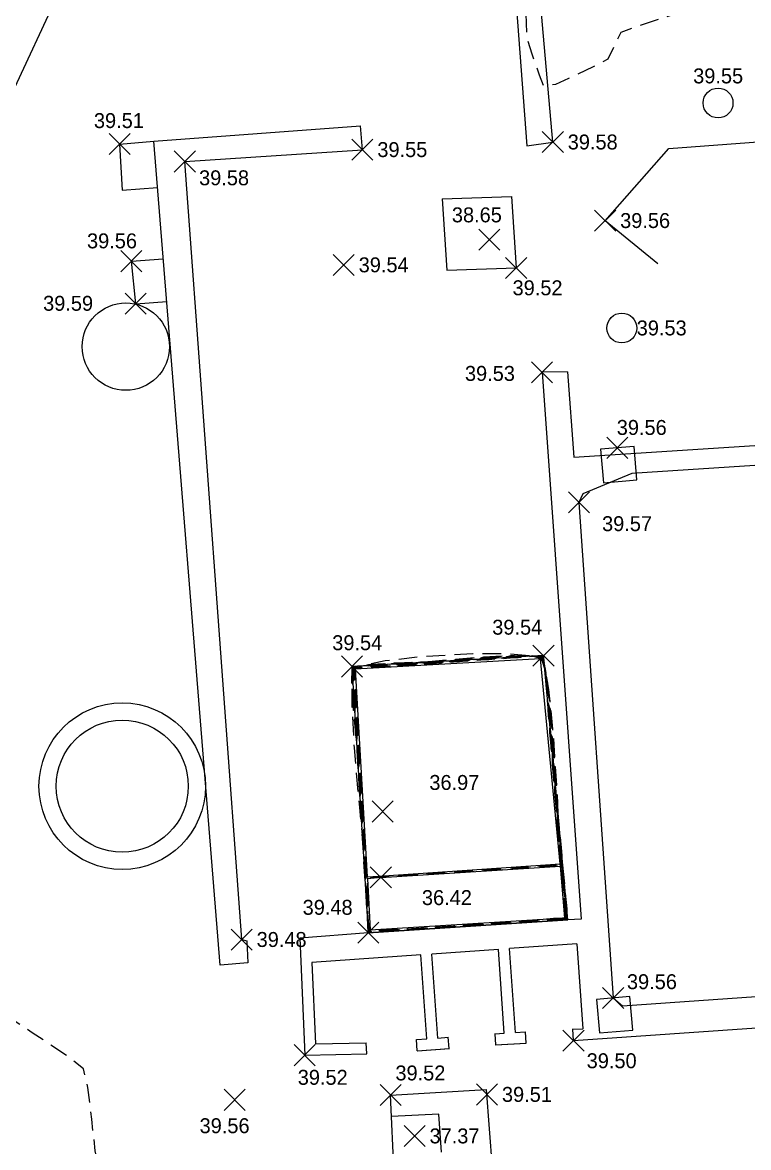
# Model space of a CAD drawing. Header units: metres. Extents: x -84460 to -84291, y -100758 to -100640.
# Drawn here: x -84413.78 to -84404.06, y -100666.97 to -100651.91 of the extents above; entities that cross this region are included whole.
import ezdxf

# ---------------------------------------------------------------- set-up
doc = ezdxf.new("R2010")
doc.units = ezdxf.units.M
doc.header["$MEASUREMENT"] = 0
doc.linetypes.add('DASHED2', pattern=[0.375, 0.25, -0.125])
for name, color, linetype in [('Blocos', 72, 'Continuous'), ('Breaklines', 30, 'Continuous'), ('Caixas indiferenciadas', 124, 'Continuous'), ('CONT-MJR', 37, 'DASHED2'), ('Contrucoes', 6, 'Continuous'), ('croqui', 6, 'Continuous'), ('Esgotos', 4, 'Continuous'), ('Muros', 9, 'Continuous'), ('Pilares', 230, 'Continuous'), ('pontos correctos', 35, 'Continuous'), ('Poço', 5, 'Continuous')]:
    doc.layers.add(name, color=color, linetype=linetype)
doc.layers.add('CONT-MNR', color=35, linetype='DASHED2', lineweight=25)

msp = doc.modelspace()

# ---------------------------------------------------------------- linework, layer by layer
at = {"layer": 'Blocos'}
for points in [[(-84412.48115161464, -100653.5388208298, -0.6069999999999993), (-84412.02314692664, -100653.5019643727, -0.5891710048138634), (-84412.02314692664, -100653.5019643727, -0.5891710048138634)], [(-84412.48115161464, -100653.5388208298, -0.6069999999999993), (-84412.44609139476, -100654.1571191243, -0.5919999999999987), (-84411.97311173489, -100654.1228162611, -0.560264939833985)], [(-84412.2658272707, -100655.6771894667, -0.5150000000000006), (-84412.32277639292, -100655.1069835411, -0.5589999999999975), (-84411.89630572774, -100655.075848575, -0.5509383108149137)], [(-84412.2658272707, -100655.6771894667, -0.5150000000000006), (-84411.85030855861, -100655.6465954495, -0.5330516265135401)]]:
    msp.add_polyline3d(points, dxfattribs=at)
at = {"layer": 'Breaklines'}
msp.add_polyline3d([(-84408.9441264687, -100663.3366662622, -3.144000000000005), (-84406.57868164123, -100663.1777847787, -3.144000000000005), (-84406.8449123731, -100660.4307257842, -3.144000000000005), (-84409.32541889232, -100660.5693573561, -3.144000000000005), (-84409.16364782234, -100663.3492200092, -3.144000000000005)], close=True, dxfattribs=at)
for points in [[(-84409.16061891773, -100663.3767915547, -3.694000000000003), (-84409.12502857145, -100664.0602684839, -3.694000000000003), (-84406.515743369, -100663.8983819056, -3.694000000000003), (-84406.57666318209, -100663.2091882643, -3.694000000000003)], [(-84408.98240411906, -100663.3580863809, -3.692000000000007), (-84406.57666318209, -100663.2091882643, -3.694000000000003), (-84406.57868164123, -100663.1777847787, -3.144000000000005)], [(-84408.98240411906, -100663.3580863809, -3.692000000000007), (-84409.16061891773, -100663.3767915547, -3.694000000000003), (-84409.16364782234, -100663.3492200092, -3.144000000000005)]]:
    msp.add_polyline3d(points, dxfattribs=at)
at = {"layer": 'Caixas indiferenciadas'}
msp.add_polyline3d([(-84409.36918349353, -100660.534058811, -0.5769999999999982), (-84409.15046156224, -100664.0985657498, -0.6340000000000003), (-84406.47725920143, -100663.9267602256, -0.5319999999999965), (-84406.80416646737, -100660.3877862727, -0.5690000000000026)], close=True, dxfattribs=at)
msp.add_circle((-84412.39758278793, -100656.2517616253, -99.024), 0.585, dxfattribs=at)
at = {"layer": 'CONT-MJR', "flags": 128}
for points, elevation in [([(-84406.50870862853, -100663.9035693406), (-84406.51964173077, -100663.9101561758), (-84406.56651216457, -100663.9202720853), (-84406.68024121647, -100663.9292602676), (-84406.85949288607, -100663.933782322), (-84407.01341236963, -100663.9361944102), (-84407.25561016313, -100663.954810428), (-84407.77625548159, -100663.994228575), (-84408.38744392442, -100664.0374695134), (-84408.81531397105, -100664.0634045587), (-84409.03745021463, -100664.0721004569), (-84409.11596094829, -100664.0707385896), (-84409.12983258087, -100664.067502412), (-84409.13695922749, -100664.0545260281), (-84409.14770436552, -100663.9974777614), (-84409.15665002231, -100663.8601884887), (-84409.15966508344, -100663.653459212), (-84409.15870030606, -100663.5131266828), (-84409.16108937393, -100663.4353523507), (-84409.16350072452, -100663.3575792475), (-84409.19549655219, -100663.0805982531), (-84409.26567360855, -100662.4220592201), (-84409.33609204924, -100661.6231499735), (-84409.36710502308, -100661.0450342409), (-84409.36284592818, -100660.7280766883), (-84409.34234954772, -100660.6012519289), (-84409.32589370607, -100660.5689721397), (-84409.29792304114, -100660.5483114709), (-84409.19077161097, -100660.5089052074), (-84408.92478411677, -100660.4558536975), (-84408.43738986463, -100660.3999829645), (-84407.75139747094, -100660.3616553077), (-84407.25958138228, -100660.3628068314), (-84406.98769810604, -100660.3857849972), (-84406.87538786659, -100660.4129046999), (-84406.84446931063, -100660.4302588689), (-84406.82320388162, -100660.4600826693), (-84406.78354051884, -100660.581034281), (-84406.73108842009, -100660.887366216), (-84406.67394690037, -100661.4495684695), (-84406.6223280138, -100662.2293019909), (-84406.5917396431, -100662.8740267782), (-84406.58113351591, -100663.1474469201), (-84406.56978923311, -100663.2438999218), (-84406.55849256161, -100663.3403573347), (-84406.5380888916, -100663.4851074217), (-84406.5076513926, -100663.7450090161)], 37.00000000000001), ([(-84406.48436696656, -100663.9215189421), (-84406.49496040198, -100663.9225658795), (-84406.57258137933, -100663.9281361142), (-84406.80516290858, -100663.9436258104), (-84407.26226649756, -100663.9732378249), (-84407.92027654288, -100664.0153120396), (-84408.48060229776, -100664.0509010387), (-84408.73545040443, -100664.067033524), (-84408.96056565401, -100664.0819001873), (-84409.14645545067, -100664.0925333048), (-84409.15007551984, -100664.0396279183), (-84409.15206151163, -100663.9848745228), (-84409.16981033006, -100663.6931458092), (-84409.21207792388, -100662.9986417744), (-84409.26286761812, -100662.1640312326), (-84409.30618273784, -100661.4519829979), (-84409.32602660812, -100661.1251658845), (-84409.3450258856, -100660.9484163606), (-84409.36848903194, -100660.6937848511), (-84409.35999412082, -100660.5414705428), (-84409.14256634412, -100660.5141006662), (-84408.65326348534, -100660.4843406724), (-84408.07065000398, -100660.4567542532), (-84407.57329035953, -100660.4359051005), (-84407.33974901149, -100660.426356906), (-84407.18049714636, -100660.4096231733), (-84406.95094007245, -100660.3889857316), (-84406.8128220052, -100660.3969077921), (-84406.78268979467, -100660.5455985063), (-84406.76564576913, -100660.8019517431), (-84406.75626736144, -100660.9804577892), (-84406.72679035932, -100661.2992646926), (-84406.66287733105, -100661.9920552226), (-84406.58806962584, -100662.8033266926), (-84406.53619908087, -100663.36595234), (-84406.50985851002, -100663.6516776144), (-84406.50110515699, -100663.7466227316), (-84406.49993558112, -100663.7593017059), (-84406.49944550332, -100663.7630968516), (-84406.49702966932, -100663.7819576453)], 39.00000000000004), ([(-84406.49653779755, -100663.9125441413), (-84406.50817155116, -100663.9164282873), (-84406.57741642413, -100663.9253033937), (-84406.77161394081, -100663.9405651297), (-84407.13024336984, -100663.9622620991), (-84407.59108210263, -100663.9866419608), (-84407.87443138703, -100664.0016139671), (-84408.13964857323, -100664.0212568582), (-84408.56075206232, -100664.0525327001), (-84408.95462337094, -100664.0779501482), (-84409.13814401577, -100664.0800178584), (-84409.15536172033, -100663.9080844023), (-84409.15538090884, -100663.7490006028), (-84409.15824723445, -100663.6561233673), (-84409.17041644535, -100663.4574295028), (-84409.19788870164, -100663.0093366949), (-84409.22746795915, -100662.526066259), (-84409.24595817369, -100662.2218395106), (-84409.27493808193, -100661.8909602892), (-84409.32276534743, -100661.3439072949), (-84409.35641231653, -100660.8191641342), (-84409.34285133553, -100660.5552144135), (-84409.17493816551, -100660.5167726486), (-84408.85792579202, -100660.5018994668), (-84408.52738239808, -100660.4990976421), (-84408.3188761668, -100660.4968699481), (-84408.04379024856, -100660.46747558), (-84407.56342609806, -100660.4173174523), (-84407.08822935469, -100660.3861139181), (-84406.82864565791, -100660.4135833305), (-84406.7602330274, -100660.6844748293), (-84406.71451183534, -100661.2034460758), (-84406.68587124973, -100661.7400782057), (-84406.66870043866, -100662.0639523546), (-84406.64096826466, -100662.3626748932), (-84406.59722622251, -100662.837240696), (-84406.55673742853, -100663.2773136545), (-84406.5387649991, -100663.4725576604), (-84406.52705550258, -100663.5672934389), (-84406.50377659817, -100663.7320967429)], 38.00000000000002)]:
    msp.add_lwpolyline(points, close=True, dxfattribs=dict(at, elevation=elevation))
at = {"layer": 'CONT-MNR', "flags": 128}
for points, elevation in [([(-84403.25107535084, -100651.3429015107), (-84403.23540116893, -100651.3408357478), (-84403.1540922204, -100651.3295131315), (-84402.92984644562, -100651.2977885485), (-84402.5032585293, -100651.2370369993), (-84401.90067722971, -100651.1508648017), (-84401.39697077866, -100651.0785000654), (-84401.18063175691, -100651.0469183572), (-84401.07919928437, -100651.0194751157), (-84400.98456513837, -100650.9866377158), (-84400.92657039648, -100650.9318333846), (-84400.90251114663, -100650.841528803), (-84400.89048152168, -100650.763440491), (-84400.86642227184, -100650.6554103416), (-84400.89820425832, -100650.5808976296), (-84401.04356537858, -100650.5880590523), (-84401.2198797653, -100650.5986331869), (-84401.45204864288, -100650.6152318016), (-84401.97189266318, -100650.6526958717), (-84402.58899263263, -100650.6972778226), (-84403.11292935775, -100650.7352300795), (-84403.35328364493, -100650.7528050676), (-84403.4800351799, -100650.7639155472), (-84403.66530841678, -100650.7804478538), (-84403.79208132203, -100650.7912224324), (-84404.11007044048, -100650.8090623737), (-84404.81782095188, -100650.8480034441), (-84405.65133530115, -100650.8936820662), (-84406.34661593323, -100650.9317346631), (-84406.63966529304, -100650.9477976575), (-84406.70539507494, -100650.9535170649), (-84406.76738603089, -100650.958979791), (-84406.83002521293, -100650.9634536014), (-84406.95935262064, -100650.9744748112), (-84407.08803824706, -100650.9860430119), (-84407.0825617826, -100651.0485944102), (-84407.06680635552, -100651.2227521145), (-84407.04879023868, -100651.4343281821), (-84407.04460917666, -100651.6186960335), (-84407.03711171517, -100651.9234440645), (-84407.02441103672, -100652.1304256172), (-84406.96152560945, -100652.329744821), (-84406.86123280121, -100652.6105870425), (-84406.80828414412, -100652.7534274791), (-84406.7462713278, -100652.7479981683), (-84406.69425786159, -100652.7437488231), (-84406.6401771119, -100652.7387094678), (-84406.46329534196, -100652.6572605702), (-84406.13263222938, -100652.5005564498), (-84405.93525957596, -100652.396495355), (-84405.85002824492, -100652.2177905632), (-84405.7638081516, -100652.0415253995), (-84405.54043193292, -100651.9602750603), (-84405.03921181723, -100651.7941488451), (-84404.44807130363, -100651.6022467665), (-84403.95493389129, -100651.4436688368), (-84403.74772307936, -100651.3775150685), (-84403.66487713263, -100651.379130449), (-84403.47755291629, -100651.3633540604)], 39.60000000000004), ([(-84406.49166946515, -100663.9161340616), (-84406.50496933641, -100663.918815449), (-84406.59351554282, -100663.9270990333), (-84406.8468992543, -100663.9450575766), (-84407.31375283175, -100663.9743780796), (-84407.89884455373, -100664.0090552106), (-84408.21883899398, -100664.0277817899), (-84408.50992122124, -100664.0485199883), (-84408.92410945718, -100664.0767895201), (-84409.14146858972, -100664.085024037), (-84409.15234460052, -100663.9607624267), (-84409.15405314995, -100663.8433501708), (-84409.15614583841, -100663.7755410152), (-84409.16790853969, -100663.5833992965), (-84409.1962466329, -100663.1207449783), (-84409.23088734633, -100662.5549244241), (-84409.26155790841, -100662.0532839969), (-84409.27798554747, -100661.7831700602), (-84409.30421734345, -100661.5333479318), (-84409.34656620433, -100661.1374010158), (-84409.37256954075, -100660.7559763768), (-84409.34976476332, -100660.5497210792), (-84409.11554696136, -100660.5015930669), (-84408.66466870066, -100660.4797466227), (-84408.20070360664, -100660.4726233198), (-84407.92722530468, -100660.4686647313), (-84407.70384411249, -100660.4457745687), (-84407.34984339729, -100660.4087073698), (-84407.00830635882, -100660.3861809476), (-84406.82231619683, -100660.4069131151), (-84406.77191111512, -100660.6043946464), (-84406.73854255369, -100660.983566583), (-84406.71741356657, -100661.380322139), (-84406.70372720779, -100661.6305545284), (-84406.67905602175, -100661.896458557), (-84406.6335953562, -100662.3891568415), (-84406.58242088606, -100662.9445731868), (-84406.5406082863, -100663.3986313976), (-84406.52323323191, -100663.5872552786), (-84406.51448067898, -100663.6580678806), (-84406.49841444248, -100663.7825211995)], 38.40000000000003), ([(-84406.48923529896, -100663.9179290218), (-84406.49859191624, -100663.9195616812), (-84406.56336450229, -100663.9253153058), (-84406.75563964796, -100663.9390298454), (-84407.13346696003, -100663.9636235703), (-84407.68076272536, -100663.9976830868), (-84408.15559942639, -100664.0265878574), (-84408.39104279746, -100664.0408657013), (-84408.62873237842, -100664.0574032173), (-84408.96677269822, -100664.0800799533), (-84409.1431308767, -100664.0875271262), (-84409.15130587612, -100663.9867504072), (-84409.1533892705, -100663.8905249548), (-84409.15509514039, -100663.8352498392), (-84409.16878689195, -100663.6115552385), (-84409.20168609342, -100663.0741892018), (-84409.24162982852, -100662.4215290151), (-84409.27645518094, -100661.8519519641), (-84409.29399923435, -100661.5638353349), (-84409.31562492037, -100661.3578801303), (-84409.35053763354, -100661.0314585733), (-84409.3719749758, -100660.7170092885), (-84409.35317454915, -100660.5469709004), (-84409.0899492223, -100660.5032975353), (-84408.56393256503, -100660.4764945935), (-84408.02709323095, -100660.4618276109), (-84407.73139987362, -100660.4545621229), (-84407.45569326039, -100660.4255916567), (-84407.05826995018, -100660.3898628496), (-84406.81915146629, -100660.4035780074), (-84406.77753541374, -100660.5666250953), (-84406.74998525887, -100660.8796816108), (-84406.73254048923, -100661.2072557266), (-84406.72124059233, -100661.4138556154), (-84406.69496627095, -100661.6974050262), (-84406.64335242454, -100662.2568229072), (-84406.58429841441, -100662.8975409301), (-84406.5357036019, -100663.4249907664), (-84406.51546734832, -100663.6446040877), (-84406.50819326716, -100663.7034551014), (-84406.49549520596, -100663.8075288328)], 38.60000000000003), ([(-84406.48680113276, -100663.9197239819), (-84406.49673761742, -100663.9210188527), (-84406.56787578361, -100663.9266124549), (-84406.78025634543, -100663.9411588812), (-84407.1977161753, -100663.9682551989), (-84407.80041926513, -100664.0063805641), (-84408.31806740574, -100664.0387054484), (-84408.56324660094, -100664.0539496127), (-84408.7473567635, -100664.0664530558), (-84409.00906239508, -100664.0837036055), (-84409.14479316368, -100664.0900302155), (-84409.15039533991, -100664.0157148983), (-84409.15272539106, -100663.9376997388), (-84409.16867634558, -100663.6746714317), (-84409.20649267286, -100663.0515772112), (-84409.25206227592, -100662.3006772313), (-84409.29127305771, -100661.6542316462), (-84409.31001292124, -100661.3445006097), (-84409.33605779253, -100661.1021665887), (-84409.36822923127, -100660.7530522711), (-84409.35658433498, -100660.5442207216), (-84409.06435148322, -100660.5050020037), (-84408.4631964294, -100660.4732425644), (-84407.85348285527, -100660.451031902), (-84407.53557444256, -100660.4404595145), (-84407.31809520337, -100660.417607415), (-84407.00460501132, -100660.3894242906), (-84406.81598673575, -100660.4002428997), (-84406.7748372634, -100660.6032995068), (-84406.75156141855, -100660.953383362), (-84406.7387539769, -100661.1971567023), (-84406.7108777168, -100661.4983404047), (-84406.65311308282, -100662.1244557009), (-84406.58618132767, -100662.8504587654), (-84406.53080370407, -100663.4513057725), (-84406.50770146471, -100663.7019528968)], 38.80000000000003), ([(-84406.49410363135, -100663.9143391015), (-84406.50658131213, -100663.9176345372), (-84406.58549208553, -100663.9262316404), (-84406.80929200242, -100663.9428526242), (-84407.22202820698, -100663.9683551838), (-84407.74497461799, -100663.9978617461), (-84408.04663519049, -100664.0146978785), (-84408.27643938786, -100664.0313519957), (-84408.64134513642, -100664.0578438904), (-84408.98218869008, -100664.0797185464), (-84409.13980630274, -100664.0825209477), (-84409.1536965486, -100663.9345404251), (-84409.15471702939, -100663.7961753868), (-84409.15719653643, -100663.7158321913), (-84409.17199713078, -100663.4741942875), (-84409.20530701145, -100662.9306232489), (-84409.24075548563, -100662.35132483), (-84409.26197186057, -100662.0025047854), (-84409.29080897782, -100661.7065704248), (-84409.33725933857, -100661.237355969), (-84409.36716173956, -100660.7882075396), (-84409.34635497749, -100660.5524712581), (-84409.14575742948, -100660.5065461009), (-84408.76703457403, -100660.488777013), (-84408.37214585989, -100660.485429068), (-84408.12305073574, -100660.4827673397), (-84407.86488794132, -100660.4561211363), (-84407.44869764616, -100660.4125644661), (-84407.0452914437, -100660.3859794535), (-84406.82548092738, -100660.4102482228), (-84406.76628681652, -100660.6421641975), (-84406.7270998485, -100661.0874515552), (-84406.70228664391, -100661.5533885513), (-84406.68621382324, -100661.8472534415), (-84406.65436450791, -100662.1905473872), (-84406.60192817857, -100662.7593367931), (-84406.55283099462, -100663.2927477802), (-84406.53099911551, -100663.5299064695), (-84406.52076809076, -100663.6126806597), (-84406.5010677099, -100663.7572522115)], 38.20000000000002), ([(-84406.47949863417, -100663.9251088624), (-84406.49167110672, -100663.9259316454), (-84406.58285506883, -100663.9318806714), (-84406.85681136724, -100663.9496345211), (-84407.3943883038, -100663.9843902175), (-84408.16377007349, -100664.0340782082), (-84408.80869660745, -100664.0757050825), (-84409.07985801139, -100664.0932013468), (-84409.14978002461, -100664.0975394833), (-84409.16553108115, -100663.8451809439), (-84409.20411870202, -100663.2148038499), (-84409.25410384493, -100662.3950775266), (-84409.30404746745, -100661.5746712993), (-84409.34251052723, -100660.9422544933), (-84409.3580539819, -100660.6864964341), (-84409.36424011091, -100660.6096283632), (-84409.3668136925, -100660.5359701852), (-84409.11439668211, -100660.5198381642), (-84408.51589236641, -100660.4855159168), (-84407.80172500163, -100660.4454778303), (-84407.20231884388, -100660.412198292), (-84406.94809814935, -100660.3981516892), (-84406.87593470597, -100660.3926072383), (-84406.80649254411, -100660.3902375767), (-84406.7975921667, -100660.4663590762), (-84406.79129413054, -100660.547059963), (-84406.76823724003, -100660.7969290062), (-84406.71131560644, -100661.4139825144), (-84406.63750033839, -100662.2142183939), (-84406.56376254451, -100663.0136345511), (-84406.51623267584, -100663.5289278699), (-84406.49297278059, -100663.7811000515), (-84406.4854015293, -100663.8631832511), (-84406.48440381391, -100663.8739993241), (-84406.4842582645, -100663.8751600516), (-84406.48351160294, -100663.8811330331)], 39.40000000000004), ([(-84406.48193280037, -100663.9233139022), (-84406.49330107588, -100663.9242053463), (-84406.57781793855, -100663.9299076079), (-84406.83152230724, -100663.9465042982), (-84407.3296682993, -100663.9787329944), (-84408.04416011737, -100664.0247198325), (-84408.64660459908, -100664.0633900233), (-84408.90765420791, -100664.0801174354), (-84409.03626204118, -100664.0884067989), (-84409.14811773764, -100664.0950363941), (-84409.15139763219, -100664.0320493068), (-84409.16534816258, -100663.8033214538), (-84409.20021596437, -100663.2317077966), (-84409.24566005808, -100662.4866801369), (-84409.29133946411, -100661.7377102763), (-84409.32691320294, -100661.1542700165), (-84409.34204029501, -100660.9058311593), (-84409.3624503572, -100660.7136311503), (-84409.36340390667, -100660.538720364), (-84409.12800922069, -100660.5158854636), (-84408.58502113115, -100660.4837638461), (-84407.93778235198, -100660.4504130722), (-84407.3896355971, -100660.4238907025), (-84407.14392358043, -100660.4122542976), (-84406.96924919696, -100660.3941154973), (-84406.80965727466, -100660.3935726844), (-84406.7843133744, -100660.5680266943), (-84406.77378074599, -100660.7637588761), (-84406.75130261309, -100661.0070090703), (-84406.69870242687, -100661.577121802), (-84406.63123461479, -100662.3086196919), (-84406.56415360424, -100663.0360253603), (-84406.52101826815, -100663.5038026966), (-84406.4999344459, -100663.7324494336), (-84406.49307465751, -100663.8068393702), (-84406.49216969752, -100663.816650515), (-84406.49185668363, -100663.8191095527), (-84406.49028326005, -100663.8315434743)], 39.20000000000004), ([(-84406.49897196374, -100663.9107491812), (-84406.50975577343, -100663.9149735831), (-84406.57056400986, -100663.9238568425), (-84406.73901267974, -100663.9377910835), (-84407.04936272475, -100663.9561725265), (-84407.44992433931, -100663.9759711285), (-84407.70222758353, -100663.9885300557), (-84407.99025099655, -100664.0100175616), (-84408.46959610286, -100664.0456307811), (-84408.92382048584, -100664.0749398163), (-84409.13648172878, -100664.0775147691), (-84409.1560602498, -100663.8825360592), (-84409.15604478828, -100663.7018258188), (-84409.15766382203, -100663.6491197543), (-84409.15929793246, -100663.5964145433), (-84409.16913172805, -100663.4356746082), (-84409.19125530541, -100663.074837422), (-84409.21506183488, -100662.6859787196), (-84409.22994448681, -100662.4411742358), (-84409.24982579403, -100662.191799427), (-84409.28735932225, -100661.7285235224), (-84409.32590372914, -100661.2016141947), (-84409.34628410525, -100660.8352505435), (-84409.34987905918, -100660.6431466329), (-84409.34471191111, -100660.5724755882), (-84409.33945980965, -100660.5579659588), (-84409.32130558847, -100660.5473299185), (-84409.24436546408, -100660.5313807271), (-84409.05843550028, -100660.5181300944), (-84408.76585836186, -100660.5130104138), (-84408.51470159787, -100660.5109725566), (-84408.2226862522, -100660.4788296118), (-84407.67814894675, -100660.4220700723), (-84407.13116516451, -100660.3862482453), (-84406.83181038847, -100660.4169184382), (-84406.76720032415, -100660.6367417107), (-84406.71924976958, -100661.0750006359), (-84406.68554191376, -100661.5897212078), (-84406.66365994563, -100662.0389294204), (-84406.65118705413, -100662.2806512677), (-84406.62887569993, -100662.5210206588), (-84406.59368620801, -100662.902865281), (-84406.56108309631, -100663.2572422924), (-84406.54653088271, -100663.4152088513), (-84406.53993360055, -100663.4685572368), (-84406.5333429144, -100663.5219062181), (-84406.50710427627, -100663.707711274)], 37.80000000000002), ([(-84406.50140612994, -100663.908954221), (-84406.51144856474, -100663.913525756), (-84406.56458586191, -100663.9224656692), (-84406.70929135475, -100663.9351994586), (-84406.97419623853, -100663.950444901), (-84407.31519500472, -100663.9657074867), (-84407.53002378007, -100663.9754461444), (-84407.83444001066, -100663.9983576763), (-84408.37276603654, -100664.0383311868), (-84408.89091984961, -100664.07175356), (-84409.13481944181, -100664.0750116798), (-84409.15671677314, -100663.8570705767), (-84409.15670866772, -100663.6546510348), (-84409.15851921146, -100663.5956778428), (-84409.16034863048, -100663.5367057194), (-84409.17280659673, -100663.333008781), (-84409.19700111834, -100662.9383102656), (-84409.21393079992, -100662.660508961), (-84409.23307390994, -100662.4015373286), (-84409.2712319359, -100661.8836406398), (-84409.31203215523, -100661.2852506216), (-84409.33557224036, -100660.8684895302), (-84409.3424176834, -100660.6520098104), (-84409.33986914688, -100660.5748594705), (-84409.33606828374, -100660.560717504), (-84409.32229923332, -100660.5526505609), (-84409.26394379213, -100660.5405538377), (-84409.12292447274, -100660.5305038424), (-84408.9010180276, -100660.5266207931), (-84408.71052702895, -100660.525075165), (-84408.4966230359, -100660.5010839907), (-84408.05378672117, -100660.4522944277), (-84407.53034721198, -100660.40501829), (-84407.1532384781, -100660.385968585), (-84406.94453719062, -100660.3914719453), (-84406.85850261942, -100660.4077223837), (-84406.83497511901, -100660.4202535459), (-84406.81893569946, -100660.442428909), (-84406.7891988149, -100660.5312181063), (-84406.75021306946, -100660.7555812532), (-84406.70806310636, -100661.169166457), (-84406.66976369258, -100661.7505593374), (-84406.64562083904, -100662.2486117631), (-84406.63367366957, -100662.4973501808), (-84406.60841376397, -100662.7701131768), (-84406.57274004965, -100663.1577040355), (-84406.5542967663, -100663.3578600422), (-84406.54695946733, -100663.4171891513), (-84406.5396303262, -100663.4765189973), (-84406.52360670091, -100663.5843441431), (-84406.49949043928, -100663.7844757888)], 37.60000000000002), ([(-84406.50384029614, -100663.9071592609), (-84406.51835015343, -100663.91365405), (-84406.59285330313, -100663.9251711161), (-84406.78418845797, -100663.9390982585), (-84407.09229329368, -100663.9523492349), (-84407.35781997659, -100663.962362233), (-84407.67862902475, -100663.9866977911), (-84408.27593597019, -100664.0310315925), (-84408.8580192134, -100664.0685673036), (-84409.13315715484, -100664.0725085906), (-84409.15384640169, -100663.9405465989), (-84409.15820595139, -100663.7246112307), (-84409.15737254717, -100663.6074762508), (-84409.15937438773, -100663.5422359193), (-84409.1613993285, -100663.4769968954), (-84409.169951373, -100663.3368307162), (-84409.18640970287, -100663.068502793), (-84409.19791711302, -100662.8798436863), (-84409.21632184499, -100662.6112752197), (-84409.25510441973, -100662.0387577497), (-84409.29816059298, -100661.3688870492), (-84409.32486047035, -100660.9017285224), (-84409.3349563999, -100660.6608729933), (-84409.33502642531, -100660.5772433553), (-84409.33267675785, -100660.5634690492), (-84409.31577477715, -100660.5555832239), (-84409.23953067404, -100660.5455938423), (-84409.0732495415, -100660.5404701485), (-84408.90635246, -100660.5391777734), (-84408.6839525782, -100660.5134827151), (-84408.19731176914, -100660.4597764516), (-84407.61504963995, -100660.4073588052), (-84407.19370496206, -100660.3860419731), (-84406.96029057316, -100660.391925839), (-84406.86424586651, -100660.4097793901), (-84406.83813984954, -100660.4235886536), (-84406.82043179098, -100660.4482643299), (-84406.78748776254, -100660.5477866336), (-84406.74407134853, -100660.7997006947), (-84406.69687644312, -100661.2633322781), (-84406.65398547142, -100661.911397467), (-84406.62758173246, -100662.4582941059), (-84406.61616028502, -100662.7140490939), (-84406.5990172044, -100662.8992750949), (-84406.57477681458, -100663.1627595762), (-84406.56206264991, -100663.3005112331), (-84406.55398525123, -100663.3658210583), (-84406.545917738, -100663.4311317764), (-84406.52824911579, -100663.5501067888), (-84406.50171663542, -100663.7702727976)], 37.40000000000001), ([(-84406.50627446234, -100663.9053643007), (-84406.51931082051, -100663.9122721635), (-84406.58037675155, -100663.9235306101), (-84406.73299560713, -100663.9350893986), (-84406.97629472049, -100663.9435339552), (-84407.18561617311, -100663.9492783216), (-84407.41931122766, -100663.9670918826), (-84407.89937955415, -100664.0034209116), (-84408.45718822286, -100664.0429158779), (-84408.84608687542, -100664.0664764416), (-84409.0476470357, -100664.0743020998), (-84409.1188731771, -100664.0729892786), (-84409.13149486785, -100664.0700055013), (-84409.13804761798, -100664.0580658336), (-84409.14792939501, -100664.0055546135), (-84409.15615991739, -100663.879190463), (-84409.15893667546, -100663.6890072911), (-84409.15803642661, -100663.5603014668), (-84409.16022935083, -100663.4887939836), (-84409.16245002649, -100663.4172880715), (-84409.1714103145, -100663.2703747497), (-84409.18190342614, -100663.0991784115), (-84409.19909459795, -100662.821225374), (-84409.23762982243, -100662.1932018079), (-84409.28230764161, -100661.4508589789), (-84409.31225718535, -100660.9330996968), (-84409.32623257146, -100660.6683930662), (-84409.32968400074, -100660.5790753838), (-84409.32928523196, -100660.5662205944), (-84409.32111952173, -100660.5632361277), (-84409.27984433906, -100660.5588300776), (-84409.18824447301, -100660.5551940971), (-84409.10217789107, -100660.5532803818), (-84408.87496331013, -100660.5260891816), (-84408.34497815544, -100660.4674921852), (-84407.70251296012, -100660.4098551269), (-84407.23543041288, -100660.386186409), (-84406.9764083935, -100660.3924002991), (-84406.8700332879, -100660.4118388894), (-84406.84130458008, -100660.4269237612), (-84406.82192683387, -100660.4541108386), (-84406.78576805859, -100660.5644466356), (-84406.73789974028, -100660.84413614), (-84406.68562423755, -100661.3581910901), (-84406.63810893676, -100662.073275083), (-84406.6094552361, -100662.6689004366), (-84406.59864690046, -100662.930748007), (-84406.58317955252, -100663.0985767662), (-84406.56982853351, -100663.243162424), (-84406.56101095222, -100663.3144529579), (-84406.55220514981, -100663.3857445556), (-84406.53288608888, -100663.5159207891), (-84406.5039401107, -100663.7560954837)], 37.20000000000001), ([(-84406.51114279474, -100663.9017743804), (-84406.52404305586, -100663.9079361978), (-84406.58296228967, -100663.9160940705), (-84406.71189256021, -100663.921088528), (-84406.84120856615, -100663.9231104988), (-84407.09179525469, -100663.9425217622), (-84407.65300333459, -100663.985028126), (-84408.31761424302, -100664.0320177405), (-84408.78450213201, -100664.0603302096), (-84409.02724212299, -100664.0698981001), (-84409.11304735331, -100664.0684878141), (-84409.12817029389, -100664.0649993227), (-84409.13587419083, -100664.0509053332), (-84409.14750520869, -100663.9887769049), (-84409.15721774523, -100663.8393145013), (-84409.16051327226, -100663.6150222239), (-84409.1593641855, -100663.4659518988), (-84409.16133373459, -100663.4104056948), (-84409.16270060127, -100663.3578423829), (-84409.10676111582, -100663.3520028848), (-84409.03438609988, -100663.3478609105), (-84408.95614062101, -100663.3433893648), (-84408.77930562875, -100663.3325073955), (-84408.44133286824, -100663.3116331511), (-84408.2037561748, -100663.2968004179), (-84407.90783626419, -100663.2767056763), (-84407.3543114692, -100663.2389654006), (-84406.81908258681, -100663.2028439053), (-84406.57805041401, -100663.1876055046), (-84406.57061670728, -100663.24035465), (-84406.56477997343, -100663.2949701139), (-84406.54623090675, -100663.4492014988), (-84406.5160912784, -100663.7351752512)], 36.8), ([(-84406.51357696092, -100663.8999794203), (-84406.51874018046, -100663.9014946275), (-84406.54726584684, -100663.9043030066), (-84406.61138201426, -100663.9077070044), (-84406.66900476268, -100663.9100265874), (-84406.92397612442, -100663.9299794604), (-84407.52524643805, -100663.9755423364), (-84408.24478139525, -100664.0263757406), (-84408.75232084916, -100664.057169117), (-84409.01663761339, -100664.0676706334), (-84409.11008570771, -100664.0662339949), (-84409.12650800691, -100664.0624962335), (-84409.13478845012, -100664.04730162), (-84409.14730062024, -100663.9802070498), (-84409.15776917328, -100663.818833518), (-84409.16133631469, -100663.5771917235), (-84409.16002806494, -100663.4187771148), (-84409.16159918142, -100663.3678683995), (-84409.10166438318, -100663.3613991101), (-84409.04061377885, -100663.3552387869), (-84408.97011056638, -100663.3512069264), (-84408.72935468881, -100663.3363385074), (-84408.19398415266, -100663.3032499039), (-84407.63986429032, -100663.2689492756), (-84407.34286043422, -100663.2504447823), (-84407.09918744478, -100663.2340813233), (-84406.75338533608, -100663.2106797151), (-84406.57731642887, -100663.1990249538), (-84406.57106738522, -100663.2495828931), (-84406.55513286305, -100663.4175194091), (-84406.52649560377, -100663.7293004024)], 36.6), ([(-84408.52576465326, -100666.81718708), (-84408.52571264758, -100666.8178781848), (-84408.5254616803, -100666.8214762836), (-84408.52530640506, -100666.8238053591)], 37.40000000000001)]:
    msp.add_lwpolyline(points, close=True, dxfattribs=dict(at, elevation=elevation))
at = {"layer": 'CONT-MNR', "elevation": 39.60000000000004, "flags": 128}
msp.add_lwpolyline([(-84428.1134357484, -100704.3249901407), (-84428.85132500224, -100704.3980777587), (-84429.30241330706, -100704.6019846428), (-84429.73276851013, -100704.9714528864), (-84430.38792088669, -100705.3363388895), (-84430.7638276914, -100705.6475651864), (-84431.05381347753, -100705.9802553657), (-84431.25387788928, -100706.3290440597), (-84431.55375357925, -100707.2779185979), (-84431.87028825664, -100708.4598505266), (-84432.0035664184, -100709.4253720499), (-84432.10512332668, -100709.914715727), (-84432.30471104919, -100709.8704053184), (-84432.64843779453, -100709.7487566083), (-84432.85299265526, -100709.672447107), (-84433.02302920909, -100709.6203769173), (-84433.16473012266, -100709.5773327798), (-84433.2471913737, -100709.5596871376), (-84433.22041731223, -100709.4944961543), (-84433.11781745942, -100709.1933444101), (-84432.84759823325, -100708.4000656142), (-84432.4653453152, -100707.2778328503), (-84432.02664438669, -100705.9898192022), (-84431.58708112917, -100704.6991977536), (-84431.20224122412, -100703.5691415883), (-84430.92771035295, -100702.7628237902), (-84430.81907419715, -100702.443417443), (-84430.7749082574, -100702.3076495118), (-84430.71234464755, -100702.1140515847), (-84430.67900278044, -100702.0107057109), (-84430.65477782275, -100701.9352063645), (-84430.63231530455, -100701.8654746031), (-84430.60475338448, -100701.8160524827), (-84430.53692628414, -100701.6248451027), (-84430.3756121902, -100701.1692075863), (-84430.18311808388, -100700.6240225162), (-84430.02175094641, -100700.1641724747), (-84429.9538177591, -100699.9645400444), (-84429.98455671297, -100699.8542252907), (-84430.01039008723, -100699.7505564211), (-84429.81445961479, -100699.7405011368), (-84429.39045051977, -100699.7271163387), (-84428.96764247741, -100699.713400897), (-84428.77531516297, -100699.7023536815), (-84428.95483858226, -100699.6680151551), (-84429.13444836406, -100699.6331740371), (-84428.82225804217, -100699.6061970145), (-84428.04223438361, -100699.5488559818), (-84427.02805028997, -100699.4781038506), (-84426.01337866281, -100699.4108935321), (-84425.35831852678, -100699.3710677392), (-84425.03693253301, -100699.3550276754), (-84424.9316250512, -100699.3529540208), (-84424.91726441414, -100699.3549099797), (-84424.92534418222, -100699.3632355995), (-84424.91726441414, -100699.3549099797), (-84424.91726441414, -100699.3549099797), (-84424.92534418222, -100699.3632355995), (-84424.91726441414, -100699.3549099797), (-84424.92534418222, -100699.3632355995), (-84424.87397712308, -100699.3873031871), (-84424.87397712308, -100699.3873031871), (-84424.87397712308, -100699.3873031871), (-84424.69936147031, -100699.529329926), (-84424.61516437413, -100699.5745964583), (-84424.48617276365, -100699.5875297532), (-84424.48617276365, -100699.5875297532), (-84424.39575420717, -100699.5422632209), (-84424.39575420717, -100699.5422632209), (-84424.39575420717, -100699.5422632209), (-84424.39575420717, -100699.5422632209), (-84424.39575420717, -100699.5422632209), (-84424.39575420717, -100699.5422632209), (-84424.39575420717, -100699.5422632209), (-84424.39575420717, -100699.5422632209), (-84424.39575420717, -100699.5422632209), (-84424.39575420717, -100699.5422632209), (-84424.23772911525, -100699.4337672467), (-84424.23772911525, -100699.4337672467), (-84424.23772911525, -100699.4337672467), (-84424.23772911525, -100699.4337672467), (-84424.23772911525, -100699.4337672467), (-84424.23772911525, -100699.4337672467), (-84424.23772911525, -100699.4337672467), (-84424.23772911525, -100699.4337672467), (-84424.23772911525, -100699.4337672467), (-84424.23772911525, -100699.4337672467), (-84420.8994102145, -100699.2167938205), (-84420.67964092176, -100699.1799288393), (-84420.53811746565, -100699.1471815002), (-84420.72386554422, -100699.1354497346), (-84421.17076898584, -100699.1214320787), (-84421.71591864347, -100699.0974061556), (-84422.11330069826, -100699.0657900277), (-84422.334002791, -100699.0322525694), (-84422.42476249403, -100699.0042888347), (-84422.44932001841, -100698.9884400016), (-84422.4658966525, -100698.9647366172), (-84422.49678026173, -100698.8775059468), (-84422.537737572, -100698.6640208717), (-84422.58318378184, -100698.2724924247), (-84422.62710069404, -100697.7128318443), (-84422.65907478062, -100697.2067210082), (-84422.68165640715, -100696.8951656204), (-84422.7251390985, -100696.5097972786), (-84422.8097993798, -100695.7609973996), (-84422.91379435777, -100694.8415342981), (-84423.01528113912, -100693.9441762883), (-84423.09241683056, -100693.2616916847), (-84423.12335853885, -100692.9868488018), (-84423.13112950778, -100692.8925323959), (-84423.13325406022, -100692.8028282001), (-84423.03023870639, -100692.7911213918), (-84422.9180757766, -100692.783754716), (-84422.7822835869, -100692.7724810699), (-84422.63658889206, -100692.7604117929), (-84422.43930863218, -100692.749345966), (-84422.0239953718, -100692.7236107837), (-84421.58388778214, -100692.6884231996), (-84421.31222453446, -100692.6490001675), (-84420.99522121635, -100692.4943877176), (-84420.99522121635, -100692.4943877176), (-84420.99522121635, -100692.4943877176), (-84420.99522121635, -100692.4943877176), (-84420.99522121635, -100692.4943877176), (-84420.99522121635, -100692.4943877176), (-84420.99522121635, -100692.4943877176), (-84420.99522121635, -100692.4943877176), (-84420.99522121635, -100692.4943877176), (-84420.99522121635, -100692.4943877176), (-84420.82603483873, -100692.2438251428), (-84420.74381762257, -100691.8741323853), (-84420.6616004064, -100691.4222856817), (-84420.70270925824, -100690.888285032), (-84420.86714369056, -100689.9435146518), (-84421.11379533904, -100689.2862828014), (-84421.40155535184, -100688.7112051787), (-84421.40155535184, -100688.7112051787), (-84421.40155535184, -100688.7112051787), (-84421.40155535184, -100688.7112051787), (-84421.98057229166, -100687.991160453), (-84422.20006179428, -100687.648472114), (-84422.40583323344, -100687.1412937438), (-84422.41955129689, -100686.2365970242), (-84422.13172788752, -100685.2723815502), (-84421.65222828838, -100684.5200627401), (-84421.17882849363, -100683.8101682243), (-84420.78058246017, -100683.2332789491), (-84420.52654414487, -100682.8799758605), (-84420.19422300831, -100682.4936973592), (-84419.59287151883, -100681.8375114998), (-84418.83915814516, -100681.0314437096), (-84418.04975135598, -100680.1955194157), (-84417.34131961995, -100679.4497640454), (-84416.83053140578, -100678.914203026), (-84416.63405518215, -100678.7088617847), (-84416.57975028125, -100678.7014830859), (-84416.52503378912, -100678.7492169706), (-84416.53522670991, -100678.6980389345), (-84416.54705414102, -100678.6463646), (-84416.61905058201, -100678.6354077421), (-84416.62957183659, -100678.4773574869), (-84416.64887198716, -100678.1677016128), (-84416.6618999279, -100677.949527762), (-84416.67587641744, -100677.6370049051), (-84416.71060840276, -100676.850639781), (-84416.7601744593, -100675.7258339339), (-84416.81865316257, -100674.397988908), (-84416.88012308802, -100673.0025062477), (-84416.93866281118, -100671.6747874971), (-84416.98835090752, -100670.5502342005), (-84417.02326595249, -100669.7642479023), (-84417.03748652163, -100669.4522301467), (-84417.06361580576, -100669.2486276909), (-84417.09833764823, -100668.9553599295), (-84417.0932487414, -100668.7796395463), (-84416.83052175769, -100668.7479319702), (-84416.18025936073, -100668.6989707072), (-84415.29645960228, -100668.6404433558), (-84414.33312053411, -100668.5800375145), (-84413.44424020802, -100668.5254407819), (-84412.78381667577, -100668.4843407562), (-84412.50584798913, -100668.4644250362), (-84412.31484806833, -100668.4173005611), (-84412.04426563588, -100668.3377442433), (-84411.8998666274, -100668.2711545024), (-84412.01863887558, -100668.1180141332), (-84412.29761515948, -100667.813486653), (-84412.5921678226, -100667.4887218001), (-84412.75766920851, -100667.2748693127), (-84412.80735992579, -100667.0189051743), (-84412.85466148886, -100666.5940865028), (-84412.90521760003, -100666.1709847379), (-84412.96467196164, -100665.9201713191), (-84413.18891031493, -100665.7434485781), (-84413.65159737013, -100665.4374874958), (-84414.1955744505, -100665.0798497458), (-84414.58367430215, -100664.8086537897), (-84414.7944794848, -100664.6400175205), (-84414.87793356247, -100664.5534534552), (-84414.89876397983, -100664.519790937), (-84414.90751704799, -100664.4847624172), (-84414.91224130474, -100664.3593355314), (-84414.891777602, -100664.0531327788), (-84414.82539874522, -100663.4814933879), (-84414.70602332673, -100662.6265598924), (-84414.58045949703, -100661.7740164925), (-84414.4854123483, -100661.0935481206), (-84414.45758697274, -100660.7548397088), (-84414.58365417573, -100660.4195473677), (-84414.82889774321, -100659.8948201001), (-84415.07497305075, -100659.4016819957), (-84415.20353547393, -100659.1611571445), (-84415.31470198286, -100659.0608264661), (-84415.4851589369, -100658.9203839176), (-84415.59177356845, -100658.8184796162), (-84415.64148647795, -100658.6604667408), (-84415.71796322058, -100658.3581196065), (-84415.7879215499, -100658.0420338891), (-84415.81807921948, -100657.8428052643), (-84415.7646811091, -100657.5765111185), (-84415.64649316279, -100657.1099175522), (-84415.52401473056, -100656.6496533118), (-84415.45774516239, -100656.4023471437)], dxfattribs=at)
at = {"layer": 'Contrucoes'}
for points in [[(-84407.2457030872, -100650.6552078675, -0.7010000000000076), (-84407.02706437094, -100653.5652279897, -0.5829999999999984), (-84406.67932072969, -100653.5126983793, -0.534000000000006), (-84406.89265545967, -100651.0760194319, -0.7010000000000076), (-84403.21528068678, -100650.8393851577, -0.5090000000000003)], [(-84410.76335327626, -100664.5027789595, -0.632000000000005), (-84411.13428455482, -100664.5312392227, -0.6230000000000047), (-84412.02314692664, -100653.5019643727, -0.5891710048138634), (-84409.25325178322, -100653.2941138413, -0.5955870200579483)], [(-84409.22907330723, -100653.6154738303, -0.5679999999999978), (-84409.25325178322, -100653.2941138413, -0.5955870200580051)], [(-84410.8458789452, -100664.1907877513, -0.6350000000000051), (-84411.60843662774, -100653.7725954043, -0.5310000000000059), (-84409.22907330723, -100653.6154738303, -0.5679999999999978)], [(-84406.48423348698, -100656.5894078176, -0.5409999999999968), (-84406.82303868639, -100656.5949788904, -0.5790000000000077), (-84406.3002649699, -100663.9174646151, -0.5100000000000051), (-84406.47725920143, -100663.9267602256, -0.5319999999999965), (-84409.15046156224, -100664.0985657498, -0.6340000000000003), (-84410.06864961966, -100664.1709238262, -0.6230000000000047)], [(-84406.48423348698, -100656.5894078176, -0.5409999999999968), (-84406.39600304738, -100657.7313685527, -0.5439999999999969), (-84390.82151313, -100656.7273832601, -0.5570000000000022)], [(-84390.79865706671, -100656.9884419645, -0.5570000000000022), (-84405.62142300895, -100657.9483338932, -0.5520000000000067), (-84406.27618234513, -100658.2204776268, -0.5490000000000066), (-84406.32926109356, -100658.3365493566, -0.5450000000000017), (-84405.87071062032, -100664.9728447436, -0.5490000000000066)], [(-84410.8458789452, -100664.1907877513, -0.6350000000000051), (-84410.77496144085, -100664.2096744551, -0.6299999999999955), (-84410.76335327626, -100664.5027789595, -0.632000000000005)], [(-84410.06864961966, -100664.1709238262, -0.6230000000000047), (-84410.00162536361, -100665.7390538428, -0.5900000000000034)], [(-84406.40098032703, -100665.5432674274, -0.6170000000000044), (-84395.24007640757, -100664.7678831996, -0.5760000000000076), (-84395.26293566791, -100664.3462702797, -0.5480000000000018)], [(-84405.87071062032, -100664.9728447436, -0.5490000000000066), (-84405.74403921168, -100665.0781982164, -0.5499999999999972), (-84395.26293566791, -100664.3462702797, -0.5480000000000018)], [(-84407.44197494848, -100665.6002779361, -0.6059999999999945), (-84407.03348692466, -100665.5765601286, -0.6089999999999947)], [(-84410.00162536361, -100665.7390538428, -0.5900000000000034), (-84409.16799891455, -100665.7212790459, -0.605000000000004)], [(-84408.49309226741, -100665.6792550331, -0.6039999999999992), (-84408.06420757575, -100665.6477285162, -0.6069999999999993)]]:
    msp.add_polyline3d(points, dxfattribs=at)
at = {"layer": 'croqui', "extrusion": (-0.04922056188600221, -0.002090784579423035, 0.9987857452464312)}
for p, q in [((-84406.35640016105, -100664.2468225377, -0.4402177394129865), (-84407.25900695642, -100664.3109654785, -0.4848328362080281)), ((-84406.35640016105, -100664.2468225377, -0.4402177394129581), (-84406.27564195733, -100665.3843479404, -0.4386191547302047)), ((-84408.44716658442, -100664.3954009746, -0.5435625699996223), (-84409.90432802572, -100664.4989528429, -0.6155888377868592)), ((-84408.36736076327, -100665.5195115248, -0.5419828374475912), (-84408.44716658442, -100664.3954009746, -0.5435625699996223)), ((-84407.40844809414, -100664.3215853786, -0.4922195862955192), (-84408.29772544668, -100664.3847810745, -0.5361758199121311)), ((-84408.21793297875, -100665.5087035374, -0.5345963516825805), (-84408.29772544668, -100664.3847810745, -0.5361758199121454)), ((-84407.3287392864, -100665.4443294398, -0.4906417740948683), (-84407.40844809415, -100664.3215853786, -0.4922195862955334)), ((-84407.17922969161, -100665.4346737965, -0.4832536689201277), (-84407.25900695642, -100664.3109654785, -0.4848328362080565)), ((-84407.44197494848, -100665.6002779361, -0.6059999999999661), (-84407.45259754325, -100665.4506526245, -0.606210271112019)), ((-84407.03348692466, -100665.5765601286, -0.6089999999999804), (-84407.04411025596, -100665.4269244426, -0.609210285691276)), ((-84406.40098032703, -100665.5432674274, -0.6169999999999902), (-84406.41172095241, -100665.3919795872, -0.6172126074929025)), ((-84409.16799891455, -100665.7212790459, -0.6049999999999613), (-84409.17863446225, -100665.5714712847, -0.6052105275115167)), ((-84408.49582003617, -100665.6793709029, -0.5486479997665725), (-84408.50644288732, -100665.52974198, -0.5488582759534637)), ((-84408.06812511466, -100665.6478949249, -0.527505133098515), (-84408.07874770944, -100665.4982696133, -0.527715404210582))]:
    msp.add_line(p, q, dxfattribs=at)
for points, elevation in [([(96991.14659678182, -88498.60525220109), (96992.71615844972, -88498.60321389724), (96992.73377843859, -88497.77133537477)], 4364.555860518952), ([(96991.48130399805, -88498.45481740864), (96992.56929791364, -88498.45340449047), (96992.58365428072, -88497.77560874802)], 4364.555860518951), ([(96992.53619678669, -88496.04814887221), (96992.53617745767, -88496.04757547998), (96992.53416950024, -88495.91861846994)], 4364.555860518952), ([(96992.53183397675, -88495.76862419255), (96992.52982601932, -88495.63966718249)], 4364.555860518952), ([(96992.52175099579, -88495.00752781899), (96992.51990136267, -88494.8626146242)], 4364.555860518952), ([(96992.57049011282, -88497.10029325577), (96992.57048094485, -88497.09982926353), (96992.56617146434, -88496.96073280158)], 4364.555860518951), ([(96992.561526385, -88496.8108042671), (96992.55721690449, -88496.67170780514), (96992.55719731293, -88496.67112662434)], 4364.555860518951), ([(96992.68613810977, -88496.04388070345), (96992.67977773864, -88495.63539871779)], 4364.555860518952), ([(96992.72043505468, -88497.09602498401), (96992.707138636, -88496.66685845556)], 4364.555860518951)]:
    msp.add_lwpolyline(points, dxfattribs=dict(at, elevation=elevation))
at = {"layer": 'Esgotos'}
for points in [[(-84405.27192719837, -100655.1411542271, -0.5589999999999975), (-84405.97682590126, -100654.5654400457, -0.5589999999999975), (-84405.1250051538, -100653.5974573938, -0.5559999999999974), (-84399.38946656146, -100653.1695858525, -0.5690000000000026), (-84393.11514084847, -100652.6584050164, -0.561000000000007), (-84388.59345139565, -100652.2394366498, -0.5660000000000025)], [(-84408.1607590213, -100654.2717988919, -0.590999999999994), (-84407.2309383023, -100654.2405830224, -0.5949999999999989)], [(-84408.1607590213, -100654.2717988919, -0.590999999999994), (-84408.09903331843, -100655.2290631906, -0.5859999999999985)], [(-84407.2309383023, -100654.2405830224, -0.5949999999999989), (-84407.16921259943, -100655.1978473211, -0.5900000000000034)], [(-84408.09903331843, -100655.2290631906, -0.5859999999999985), (-84407.16921259943, -100655.1978473211, -0.5900000000000034)], [(-84408.16842569082, -100667.0371127627, -0.5870000000000033), (-84408.20493725284, -100666.5283584941, -0.5949999999999989), (-84408.83760007765, -100666.557436069, -0.5930530005494745)]]:
    msp.add_polyline3d(points, dxfattribs=at)
msp.add_polyline3d([(-84408.80181533261, -100667.3354926576, -0.585000000000008), (-84408.85069552243, -100666.2727058836, -0.5960000000000036), (-84407.57039795416, -100666.1962162177, -0.6039999999999992), (-84407.49319466949, -100667.2510358046, -0.6020000000000039)], close=True, dxfattribs=at)
for centre in [(-84404.46550612655, -100652.98962104, -0.5660000000000025), (-84405.75463870904, -100656.0025377638, -0.5810000000000031)]:
    msp.add_circle(centre, 0.2, dxfattribs=at)
at = {"layer": 'Muros'}
msp.add_polyline3d([(-84430.19750655635, -100699.4830835792, -0.3529999999999944), (-84427.9205444647, -100692.6414202117, -0.4609999999999985), (-84423.59834795415, -100679.9229811831, -0.3029999999999973), (-84419.86342317317, -100669.0959704285, -0.3130000000000024), (-84418.40217623372, -100664.804168781, -0.409000000000006), (-84416.41389350947, -100659.5266439058, -0.4620000000000033), (-84415.93771389764, -100657.7995310035, -0.5100000000000051), (-84415.13776467238, -100655.470887356, -0.519999999999996), (-84413.10762007438, -100651.1071937472, -0.5510000000000019)], dxfattribs=at)
at = {"layer": 'Pilares'}
for points in [[(-84405.99983318955, -100658.0748200001), (-84405.55154801933, -100658.0355719917), (-84405.59079602771, -100657.5872868215), (-84406.03908119793, -100657.6265348299)], [(-84406.05560519706, -100665.440753918), (-84405.60732002684, -100665.4015059096), (-84405.64656803521, -100664.9532207394), (-84406.09485320543, -100664.9924687478)]]:
    msp.add_lwpolyline(points, close=True, dxfattribs=at)
at = {"layer": 'pontos correctos', "linetype": 'Continuous'}
for p, q in [((-84412.3396, -100653.3976, 39.512), (-84412.6224, -100653.6804, 39.512)), ((-84412.3396, -100653.6804, 39.512), (-84412.6224, -100653.3976, 39.512)), ((-84406.53760000001, -100653.3716, 39.582), (-84406.8204, -100653.6544, 39.582)), ((-84406.53760000001, -100653.6544, 39.582), (-84406.8204, -100653.3716, 39.582)), ((-84409.08760000001, -100653.4736, 39.552), (-84409.3704, -100653.7564, 39.552)), ((-84409.08760000001, -100653.7564, 39.552), (-84409.3704, -100653.4736, 39.552)), ((-84411.4666, -100653.6316, 39.582), (-84411.74939999999, -100653.9144, 39.582)), ((-84411.4666, -100653.9144, 39.582), (-84411.74939999999, -100653.6316, 39.582)), ((-84405.8356, -100654.4236, 39.562), (-84406.11839999999, -100654.7064, 39.562)), ((-84405.8356, -100654.7064, 39.562), (-84406.11839999999, -100654.4236, 39.562)), ((-84407.3876, -100654.6776, 38.652), (-84407.67039999999, -100654.9604, 38.652)), ((-84407.3876, -100654.9604, 38.652), (-84407.67039999999, -100654.6776, 38.652)), ((-84412.18160000001, -100654.9656, 39.562), (-84412.4644, -100655.2484, 39.562)), ((-84412.18160000001, -100655.2484, 39.562), (-84412.4644, -100654.9656, 39.562)), ((-84409.33760000001, -100655.0166, 39.542), (-84409.6204, -100655.2994, 39.542)), ((-84409.33760000001, -100655.2994, 39.542), (-84409.6204, -100655.0166, 39.542)), ((-84407.0276, -100655.0566, 39.522), (-84407.31039999999, -100655.3394, 39.522)), ((-84407.0276, -100655.3394, 39.522), (-84407.31039999999, -100655.0566, 39.522)), ((-84412.12460000001, -100655.5356, 39.59), (-84412.4074, -100655.8184, 39.59)), ((-84412.12460000001, -100655.8184, 39.59), (-84412.4074, -100655.5356, 39.59)), ((-84406.68160000001, -100656.4536, 39.532), (-84406.9644, -100656.7364, 39.532)), ((-84406.68160000001, -100656.7364, 39.532), (-84406.9644, -100656.4536, 39.532)), ((-84405.67360000001, -100657.4656, 39.562), (-84405.9564, -100657.7484, 39.562)), ((-84405.67360000001, -100657.7484, 39.562), (-84405.9564, -100657.4656, 39.562)), ((-84406.1876, -100658.1956, 39.572), (-84406.47039999999, -100658.4784, 39.572)), ((-84406.1876, -100658.4784, 39.572), (-84406.47039999999, -100658.1956, 39.572)), ((-84406.66260000001, -100660.2466, 39.542), (-84406.9454, -100660.5294, 39.542)), ((-84406.66260000001, -100660.5294, 39.542), (-84406.9454, -100660.2466, 39.542)), ((-84409.22760000001, -100660.3926, 39.542), (-84409.5104, -100660.6754, 39.542)), ((-84409.22760000001, -100660.6754, 39.542), (-84409.5104, -100660.3926, 39.542)), ((-84408.81760000001, -100662.3346, 36.972), (-84409.1004, -100662.6174, 36.972)), ((-84408.81760000001, -100662.6174, 36.972), (-84409.1004, -100662.3346, 36.972)), ((-84408.84060000001, -100663.2166, 36.422), (-84409.1234, -100663.4994, 36.422)), ((-84408.84060000001, -100663.4994, 36.422), (-84409.1234, -100663.2166, 36.422)), ((-84409.0086, -100663.9576, 39.482), (-84409.29139999999, -100664.2404, 39.482)), ((-84409.0086, -100664.2404, 39.482), (-84409.29139999999, -100663.9576, 39.482)), ((-84410.70460000001, -100664.0496, 39.482), (-84410.9874, -100664.3324, 39.482)), ((-84410.70460000001, -100664.3324, 39.482), (-84410.9874, -100664.0496, 39.482)), ((-84405.7296, -100664.8316, 39.562), (-84406.01239999999, -100665.1144, 39.562)), ((-84405.7296, -100665.1144, 39.562), (-84406.01239999999, -100664.8316, 39.562)), ((-84406.2596, -100665.4016, 39.502), (-84406.54239999999, -100665.6844, 39.502)), ((-84406.2596, -100665.6844, 39.502), (-84406.54239999999, -100665.4016, 39.502)), ((-84409.8606, -100665.5976, 39.522), (-84410.14339999999, -100665.8804, 39.522)), ((-84409.8606, -100665.8804, 39.522), (-84410.14339999999, -100665.5976, 39.522)), ((-84410.7976, -100666.1946, 39.562), (-84411.08039999999, -100666.4774, 39.562)), ((-84410.7976, -100666.4774, 39.562), (-84411.08039999999, -100666.1946, 39.562)), ((-84408.7096, -100666.1316, 39.522), (-84408.99239999999, -100666.4144, 39.522)), ((-84408.7096, -100666.4144, 39.522), (-84408.99239999999, -100666.1316, 39.522)), ((-84407.4186, -100666.1236, 39.512), (-84407.70139999999, -100666.4064, 39.512)), ((-84407.4186, -100666.4064, 39.512), (-84407.70139999999, -100666.1236, 39.512)), ((-84408.3886, -100666.6796, 37.372), (-84408.67139999999, -100666.9624, 37.372)), ((-84408.3886, -100666.9624, 37.372), (-84408.67139999999, -100666.6796, 37.372))]:
    msp.add_line(p, q, dxfattribs=at)
at = {"layer": 'Poço'}
for radius in [1.115, 0.885]:
    msp.add_circle((-84412.44586243611, -100662.1365664054, -0.6230000000000047), radius, dxfattribs=at)

# ---------------------------------------------------------------- texts
at = {"layer": 'pontos correctos', "color": 35, "char_height": 0.2, "attachment_point": 4}
for s, insert in [('39.55', (-84404.79880503014, -100652.628359646, 39.552)), ('39.51', (-84412.82522313151, -100653.2266868345, 39.512)), ('39.58', (-84406.479, -100653.513, 39.582)), ('39.55', (-84409.02900000001, -100653.615, 39.552)), ('39.58', (-84411.41679937138, -100653.9928127087, 39.582)), ('38.65', (-84408.03070462559, -100654.4889000288, 38.652)), ('39.56', (-84405.777, -100654.565, 39.562)), ('39.56', (-84412.91764248398, -100654.8370612625, 39.562)), ('39.54', (-84409.27900000001, -100655.158, 39.542)), ('39.52', (-84407.21775811639, -100655.4655103767, 39.522)), ('39.59', (-84413.5056520461, -100655.6731479092, 39.59)), ('39.53', (-84405.55500000001, -100656.003, 39.532)), ('39.53', (-84407.85563465995, -100656.6118547804, 39.532)), ('39.56', (-84405.82236697964, -100657.3352309311, 39.562)), ('39.57', (-84406.018955475, -100658.623500802, 39.572)), ('39.54', (-84407.49003235197, -100660.0096801148, 39.542)), ('39.54', (-84409.63292656223, -100660.217225311, 39.542)), ('36.97', (-84408.33230805007, -100662.0886238566, 36.972)), ('36.42', (-84408.43182653592, -100663.6299694709, 36.422)), ('39.48', (-84410.0294653239, -100663.760376959, 39.482)), ('39.48', (-84410.64600000001, -100664.191, 39.482)), ('39.56', (-84405.68584497216, -100664.7559137091, 39.562)), ('39.50', (-84406.22516050353, -100665.8145341499, 39.502)), ('39.52', (-84410.09510668892, -100666.0365612207, 39.522)), ('39.52', (-84408.78692390284, -100665.9780951881, 39.522)), ('39.51', (-84407.36, -100666.265, 39.512)), ('39.56', (-84411.40977726733, -100666.6841394264, 39.562)), ('37.37', (-84408.33, -100666.821, 37.372))]:
    msp.add_mtext(s, dxfattribs=dict(at, insert=insert))

doc.saveas('drawing.dxf')
